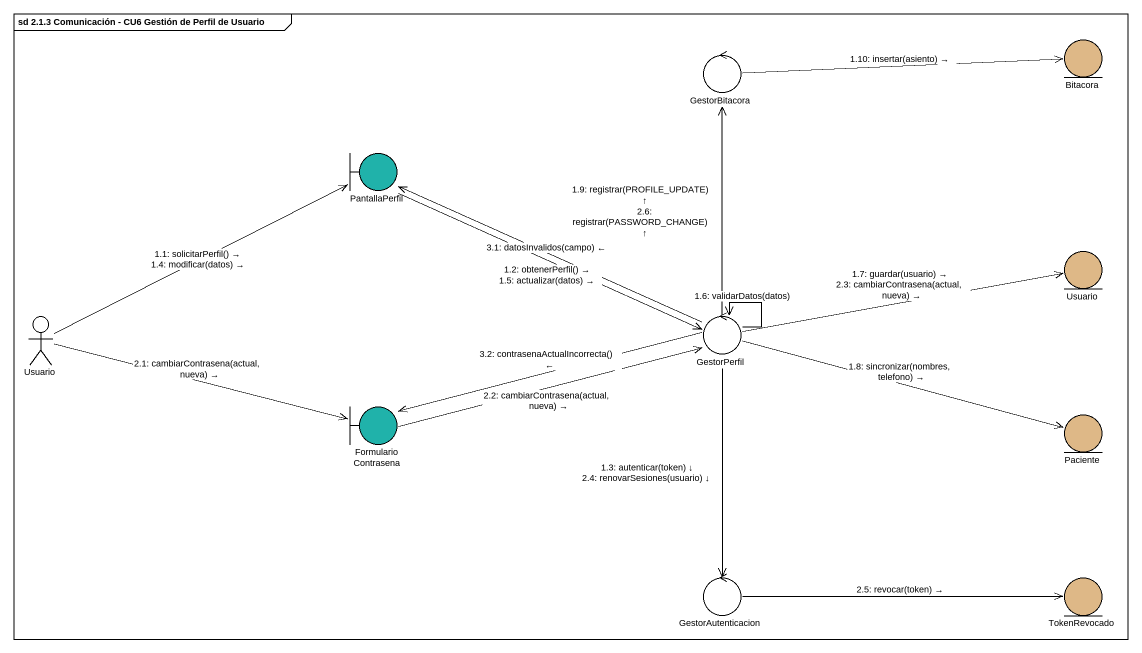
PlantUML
@startuml
mainframe sd 2.1.3 Comunicación - CU6 Gestión de Perfil de Usuario
control GestorBitacora
entity Bitacora #DEB887
boundary PantallaPerfil #20B2AA
entity Usuario #DEB887
actor "Usuario" as Usuario_2
control GestorPerfil
boundary FormularioContrasena #20B2AA
entity Paciente #DEB887
control GestorAutenticacion
entity TokenRevocado #DEB887
Usuario_2 -right-> PantallaPerfil : 1.1: solicitarPerfil() →\n1.4: modificar(datos) →
PantallaPerfil -right-> GestorPerfil : 1.2: obtenerPerfil() →\n1.5: actualizar(datos) →
GestorPerfil --> GestorAutenticacion : 1.3: autenticar(token) ↓\n2.4: renovarSesiones(usuario) ↓
GestorPerfil --> GestorPerfil : 1.6: validarDatos(datos)
GestorPerfil -right-> Usuario : 1.7: guardar(usuario) →\n2.3: cambiarContrasena(actual, nueva) →
GestorPerfil -right-> Paciente : 1.8: sincronizar(nombres, telefono) →
GestorPerfil -up-> GestorBitacora : 1.9: registrar(PROFILE_UPDATE) ↑\n2.6: registrar(PASSWORD_CHANGE) ↑
GestorBitacora -right-> Bitacora : 1.10: insertar(asiento) →
Usuario_2 -right-> FormularioContrasena : 2.1: cambiarContrasena(actual, nueva) →
FormularioContrasena -right-> GestorPerfil : 2.2: cambiarContrasena(actual, nueva) →
GestorAutenticacion -right-> TokenRevocado : 2.5: revocar(token) →
GestorPerfil -left-> PantallaPerfil : 3.1: datosInvalidos(campo) ←
GestorPerfil -left-> FormularioContrasena : 3.2: contrasenaActualIncorrecta() ←
@enduml
